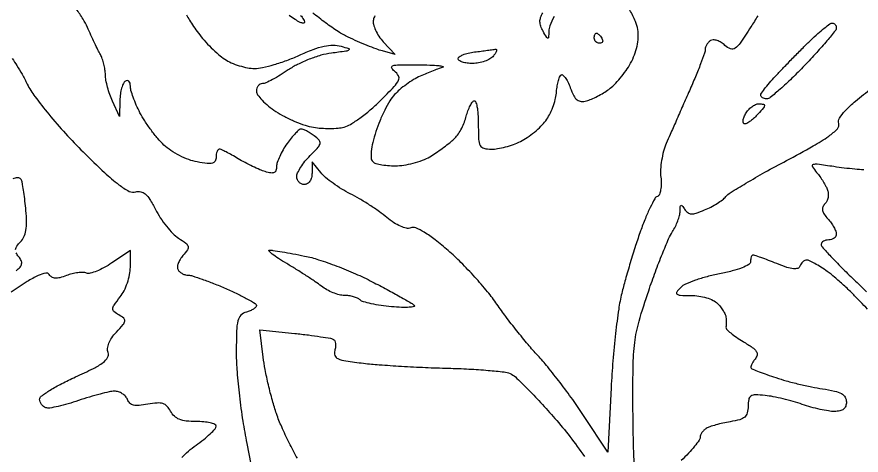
# Model space of a CAD drawing. Extents: x 0 to 102, y 0 to 135.
# Drawn here: x 80.16 to 94.32, y 47.41 to 54.76 of the extents above; entities that cross this region are included whole.
import ezdxf

# ---------------------------------------------------------------- set-up
doc = ezdxf.new("R2010")
doc.units = 0
doc.header["$MEASUREMENT"] = 0

msp = doc.modelspace()

# ---------------------------------------------------------------- linework, layer by layer
for points in [[(92.589268, 54.774601, -0.00617), (92.472442, 54.587083, -0.007143), (92.293297, 54.315898, -0.089189), (92.207388, 54.228356, -0.252951), (92.131962, 54.219154, -0.09061), (92.036822, 54.27812, 0.046965), (91.972564, 54.326133, 0.056104), (91.904072, 54.358023, 0.065573), (91.841726, 54.370189, 0.155054), (91.796331, 54.358795, 0.066889), (91.761929, 54.330566, 0.052242), (91.732817, 54.291926, 0.053446), (91.713026, 54.249279, 0.082111), (91.7064, 54.209205, -0.086641), (91.695665, 54.147719, -0.00495), (91.6285, 53.966869, -0.007442), (91.542794, 53.752528, -0.005388), (91.441208, 53.516247, 0.000243), (91.330604, 53.266116, 0.000226), (91.217574, 53.009848, 0.000225), (91.117311, 52.781973, 0.000766), (91.052296, 52.633409, 0.038279), (91.007309, 52.503957, 0.025042), (90.974683, 52.34927, 0.025192), (90.957982, 52.19439, 0.043344), (90.961817, 52.064783, -0.030769), (90.967926, 51.953214, -0.042622), (90.958725, 51.853493, -0.049442), (90.937263, 51.777719, -0.21042), (90.90461, 51.745339, 0.176584), (90.860146, 51.706657, 0.012888), (90.78409, 51.560384, 0.016742), (90.701789, 51.376203, 0.011845), (90.621341, 51.164442, 0.007034), (90.538541, 50.918954, 0.004508), (90.449005, 50.631769, 0.004529), (90.366382, 50.348863, 0.008451), (90.305436, 50.118076, 0.024953), (90.254349, 49.854421, 0.007412), (90.202474, 49.447092, 0.007416), (90.157702, 48.987051, 0.007941), (90.127769, 48.536251), (90.073186, 47.454603), (89.666014, 48.070951, 0.009929), (89.483629, 48.335459, 0.007352), (89.271973, 48.620793, 0.007436), (89.064055, 48.884422, 0.01656), (88.896371, 49.077242, -0.012185), (88.734375, 49.260263, -0.00683), (88.546038, 49.490089, -0.006812), (88.361988, 49.727615, -0.011024), (88.212749, 49.935098, 0.022292), (88.054181, 50.145389, 0.011757), (87.839958, 50.39253, 0.011675), (87.608357, 50.635701, 0.017639), (87.394652, 50.835242, 0.013509), (87.173488, 51.017348, 0.029251), (86.992194, 51.142271, 0.035644), (86.850008, 51.215142, 0.19459), (86.765302, 51.216664, -0.145175), (86.69439, 51.211117, -0.049975), (86.595391, 51.242843, -0.042424), (86.482357, 51.303832, -0.029988), (86.366553, 51.389972, 0.020229), (86.239539, 51.488356, 0.010981), (86.076146, 51.599335, 0.010924), (85.904689, 51.705126, 0.01697), (85.751953, 51.787981, -0.021661), (85.607904, 51.867881, -0.018414), (85.463062, 51.964141, -0.018811), (85.337634, 52.061689, -0.048661), (85.257531, 52.143487), (85.111362, 52.3251), (85.109481, 52.13475, -0.058314), (85.099797, 52.05853, -0.088213), (85.072667, 51.997589, -0.109094), (85.031394, 51.958466, -0.136164), (84.9807, 51.9444, -0.102131), (84.932276, 51.954395, -0.098621), (84.891077, 51.982806, -0.097187), (84.863474, 52.025242, -0.096029), (84.8538, 52.075145, -0.110535), (84.868352, 52.140168, -0.03038), (84.919057, 52.232741, -0.029138), (84.990926, 52.333391, -0.026768), (85.075951, 52.428042, 0.011126), (85.210401, 52.568612, 0.135606), (85.243914, 52.634371, 0.246464), (85.227977, 52.689475, 0.043676), (85.144382, 52.762597, 0.01772), (85.080933, 52.805627, 0.020357), (85.017407, 52.841982, 0.019929), (84.961615, 52.868195, 0.100178), (84.927991, 52.875, 0.183412), (84.894368, 52.862237, 0.019135), (84.832336, 52.802823, 0.02174), (84.761945, 52.723404, 0.015742), (84.690361, 52.62929, 0.02423), (84.623396, 52.52489, 0.024179), (84.566795, 52.41443, 0.024879), (84.52699, 52.313433, 0.0816), (84.5154, 52.242889, -0.080383), (84.505003, 52.178638, -0.21277), (84.474301, 52.145022, -0.144561), (84.418672, 52.138075, -0.032807), (84.32505, 52.159845, -0.027011), (84.233672, 52.193002, -0.011008), (84.113128, 52.247427, -0.010854), (83.985851, 52.311732, -0.013615), (83.870914, 52.377046, 0.008309), (83.76598, 52.438158, 0.011191), (83.668911, 52.489731, 0.008419), (83.586743, 52.529336, 0.108501), (83.553664, 52.5366, 0.229597), (83.533184, 52.526672, 0.073703), (83.515905, 52.496557, 0.056152), (83.504107, 52.452488, 0.037367), (83.5002, 52.400285, -0.127926), (83.483349, 52.335502, -0.208139), (83.438878, 52.301594, -0.091179), (83.351603, 52.296425, -0.01479), (83.18295, 52.322306, -0.044942), (83.043968, 52.361021, -0.027524), (82.888275, 52.429902, -0.027471), (82.740432, 52.515831, -0.043322), (82.625302, 52.606671, -0.028111), (82.521532, 52.715854, -0.015986), (82.408095, 52.858506, -0.015927), (82.302708, 53.009939, -0.025269), (82.223452, 53.14658, -0.01579), (82.16165, 53.276671, -0.016712), (82.109427, 53.407991, -0.01655), (82.072109, 53.523697, -0.069835), (82.062, 53.595723, 0.064133), (82.05582, 53.643705, 0.135546), (82.037149, 53.675893, 0.191498), (82.009504, 53.687493, 0.1441), (81.9774, 53.6787, 0.149569), (81.944279, 53.640958, 0.036708), (81.915633, 53.562473, 0.034331), (81.894778, 53.463636, 0.028474), (81.885929, 53.356457), (81.879058, 53.0865), (81.762845, 53.3403, -0.023294), (81.718066, 53.4515, -0.018239), (81.679648, 53.575799, -0.018587), (81.652385, 53.694307, -0.042282), (81.642816, 53.785598, 0.033471), (81.635499, 53.869645, 0.022613), (81.616474, 53.963996, 0.022826), (81.589648, 54.053942, 0.041479), (81.558498, 54.123998, -0.010815), (81.518459, 54.200967, -0.003349), (81.461515, 54.318446, -0.003347), (81.399593, 54.450677, -0.003677), (81.341387, 54.579661, 0.034678), (81.267417, 54.719727, 0.017094), (81.155434, 54.887197, 0.016874)], [(83.001088, 54.787575, 0.00734), (83.054221, 54.700147, 0.010958), (83.122011, 54.59728, 0.00776), (83.202374, 54.484739, 0.022806), (83.299798, 54.364568, 0.016133), (83.419375, 54.238531, 0.016328), (83.54171, 54.125299, 0.032805), (83.646524, 54.045861, 0.042627), (83.755561, 53.986612, 0.027818), (83.889816, 53.936549, 0.02796), (84.027227, 53.902135, 0.046881), (84.145627, 53.890757, 0.054578), (84.279597, 53.905139, 0.017551), (84.473506, 53.954877, 0.017273), (84.686981, 54.025793, 0.018518), (84.890066, 54.10982, -0.015575), (85.130182, 54.210826, -0.038188), (85.3136, 54.2657, -0.051924), (85.463878, 54.28239, -0.071583), (85.59824, 54.263993, -0.015005), (85.725073, 54.223504, -0.607218), (85.72828, 54.200804, -0.119939), (85.67793, 54.180635, -0.003085), (85.434739, 54.147332, 0.037004), (85.259243, 54.111044, 0.023155), (85.060297, 54.044192, 0.023113), (84.867607, 53.958905, 0.03579), (84.711091, 53.866258, -0.013136), (84.576678, 53.778245, -0.016337), (84.44711, 53.703921, -0.014689), (84.33585, 53.64897, -0.107759), (84.278203, 53.6364, 0.123421), (84.239605, 53.626725, 0.100775), (84.206728, 53.599476, 0.090841), (84.184638, 53.558717, 0.079034), (84.177, 53.5107, 0.159625), (84.197363, 53.448543, 0.032366), (84.272921, 53.358447, 0.03113), (84.378526, 53.260857, 0.024788), (84.503541, 53.168906, 0.027025), (84.650739, 53.082548, 0.019471), (84.823275, 53.001828, 0.019752), (84.993876, 52.937777, 0.039717), (85.133449, 52.903582, 0.023838), (85.265094, 52.888614, 0.018271), (85.409862, 52.884415, 0.0186), (85.545889, 52.890503, 0.041017), (85.648425, 52.907463, 0.076949), (85.755162, 52.952528, 0.019106), (85.913128, 53.058594, 0.019083), (86.086645, 53.195407, 0.01811), (86.252386, 53.347369, 0.006669), (86.48821, 53.58614, 0.07957), (86.562009, 53.692397, 0.242377), (86.559925, 53.768615, 0.10956), (86.492072, 53.845795, -0.124205), (86.446061, 53.901285, -0.468559), (86.462437, 53.936878, -0.063642), (86.574681, 53.95225, -0.004657), (86.886755, 53.952147, -0.00631), (87.088645, 53.947652, -0.015698), (87.23604, 53.937869, -0.041052), (87.307102, 53.924959, -0.761776), (87.3072, 53.910952, 0.018906), (87.241602, 53.889676, 0.005559), (87.14265, 53.852141, 0.005574), (87.032193, 53.807404, 0.005962), (86.925231, 53.761182, 0.03103), (86.814706, 53.70338, 0.01963), (86.693245, 53.623253, 0.019703), (86.579676, 53.534781, 0.034026), (86.493674, 53.451515, 0.048332), (86.416519, 53.347224, 0.018507), (86.329372, 53.188964, 0.018123), (86.24682, 53.009009, 0.021233), (86.182183, 52.8327, 0.016568), (86.129697, 52.647249, 0.034078), (86.103508, 52.498733, 0.043252), (86.101297, 52.387969, 0.181275), (86.128306, 52.328314, 0.128753), (86.180565, 52.297631, 0.02799), (86.2835, 52.274738, 0.027423), (86.409166, 52.261108, 0.02327), (86.542701, 52.260217, 0.035673), (86.687616, 52.276394, 0.024948), (86.847622, 52.31426, 0.025273), (86.998078, 52.366265, 0.046898), (87.112735, 52.425529, 0.00934), (87.213722, 52.493068, 0.007193), (87.321424, 52.57037, 0.007281), (87.420022, 52.645556, 0.017189), (87.490686, 52.705126, 0.054579), (87.54903, 52.770721, 0.028157), (87.607594, 52.863801, 0.027613), (87.65766, 52.967421, 0.037318), (87.690408, 53.066149, -0.023406), (87.718345, 53.158927, -0.026622), (87.753847, 53.24468, -0.027226), (87.791358, 53.313313, -0.116167), (87.824172, 53.346092, -0.469371), (87.853234, 53.336329, -0.043602), (87.877302, 53.253205, -0.032097), (87.894058, 53.125553, -0.016589), (87.8994, 52.964593, 0.009936), (87.904644, 52.700723, 0.109134), (87.931415, 52.598921, 0.220079), (87.992491, 52.551227, 0.057498), (88.119264, 52.5366, 0.044181), (88.222479, 52.545738, 0.02099), (88.352853, 52.574699, 0.020618), (88.487553, 52.616631, 0.027452), (88.605714, 52.666298, 0.034961), (88.719371, 52.731781, 0.023027), (88.840571, 52.821763, 0.023188), (88.95092, 52.920725, 0.040829), (89.030872, 53.013411, 0.039773), (89.093033, 53.114651, 0.026265), (89.148567, 53.239465, 0.026443), (89.189992, 53.367361, 0.045496), (89.20886, 53.477651, -0.019066), (89.220414, 53.576263, -0.022411), (89.239062, 53.668461, -0.022051), (89.261453, 53.74391, -0.113691), (89.28441, 53.78061, -0.376569), (89.313315, 53.782494, -0.069693), (89.353902, 53.741174, -0.045266), (89.399167, 53.666817, -0.023861), (89.442156, 53.567537, 0.027052), (89.501389, 53.433102, 0.106405), (89.558077, 53.36316, 0.157224), (89.625613, 53.337293, 0.083238), (89.715635, 53.347438, 0.033875), (89.795862, 53.376363, 0.0154), (89.896622, 53.424361, 0.015168), (90.000153, 53.481686, 0.020128), (90.090418, 53.540345, 0.044034), (90.1797, 53.61624, 0.020951), (90.28108, 53.728083, 0.020582), (90.377968, 53.854662, 0.02744), (90.454532, 53.977523, 0.0347), (90.520267, 54.11971, 0.038375), (90.563135, 54.264971, 0.040453), (90.581679, 54.407489, 0.049621), (90.574888, 54.5415, 0.065709), (90.535838, 54.676784, 0.019595), (90.441885, 54.870571, 0.019286)], [(86.163872, 54.774542, 0.083896), (86.138379, 54.707503, 0.111824), (86.140379, 54.632704, 0.043707), (86.174726, 54.534614, 0.040477), (86.232015, 54.431002, 0.039904), (86.305493, 54.337444), (86.5035, 54.122983), (86.292, 54.183623, -0.019252), (86.186128, 54.21844, -0.006629), (86.035779, 54.276664, -0.006576), (85.871528, 54.345313, -0.007574), (85.716757, 54.415207, -0.034402), (85.54781, 54.50929, -0.015004), (85.336839, 54.655768, -0.014766), (85.121183, 54.825371, -0.019075)], [(89.170024, 54.760297, 0.016435), (89.099519, 54.604388, 0.094227), (89.081227, 54.515943, -0.005851), (89.07828, 54.409712, -0.406457), (89.066468, 54.398502, -0.259939), (89.048905, 54.408593, -0.003674), (88.984793, 54.517186, -0.048113), (88.946981, 54.599671, -0.080322), (88.933838, 54.674718, -0.084438), (88.945229, 54.747427, -0.058659), (88.980798, 54.822772, 0.097179)], [(84.916998, 54.781181, -0.048351), (84.967978, 54.713439, -0.115838), (84.982208, 54.670186, -0.439994), (84.965176, 54.6516, -0.113807), (84.912548, 54.663736, -0.021309), (84.824934, 54.711133, -0.02182), (84.725355, 54.776679, -0.018437)], [(80.081424, 54.056798, -0.010154), (80.158387, 53.938792, -0.012549), (80.244629, 53.792444, -0.009598), (80.331779, 53.628351, 0.042279), (80.46183, 53.417904, 0.012821), (80.693159, 53.122094, 0.012605), (80.973557, 52.798844, 0.012541), (81.270349, 52.489578, 0.007047), (81.628705, 52.144309, 0.025697), (81.869902, 51.940605, 0.038876), (82.042243, 51.829597, 0.203191), (82.152196, 51.819276, -0.129902), (82.236435, 51.823405, -0.129588), (82.311803, 51.785393, -0.074059), (82.388581, 51.693884, -0.019626), (82.482105, 51.527074, 0.028413), (82.56446, 51.386051, 0.023105), (82.667787, 51.244801, 0.023692), (82.775433, 51.123333, 0.054613), (82.869492, 51.045836, -0.017427), (82.9945, 50.957553, -0.168809), (83.029902, 50.904286, -0.218981), (83.019703, 50.847923, -0.031356), (82.944716, 50.75383, 0.046408), (82.896074, 50.688881, 0.055705), (82.863657, 50.619803, 0.065181), (82.851112, 50.557044, 0.156431), (82.862405, 50.511531, 0.080606), (82.892253, 50.477115, 0.05343), (82.935831, 50.448017, 0.052444), (82.985696, 50.428263, 0.068203), (83.034317, 50.4216, -0.077192), (83.105439, 50.410554, -0.007918), (83.267221, 50.356224, -0.009726), (83.458799, 50.284271, -0.007619), (83.663824, 50.199042, -0.00977), (83.860505, 50.109138, -0.015127), (84.026254, 50.023155, -0.009385), (84.15817, 49.946296, -0.261869), (84.177, 49.912809, -0.200759), (84.165484, 49.885283, -0.052678), (84.127297, 49.854841, -0.044936), (84.07258, 49.826496, -0.033105), (84.0078, 49.804887, 0.137087), (83.917628, 49.752265, 0.133562), (83.866692, 49.660021, 0.053112), (83.843638, 49.487493, 0.006679), (83.8386, 49.11036, 0.019988), (83.850996, 48.800394, 0.009226), (83.890651, 48.398682, 0.009121), (83.947921, 47.977318, 0.012508), (84.015794, 47.600789, -0.01179), (84.100462, 47.134917, -0.019136)], [(90.537452, 46.94867, -0.011724), (90.508336, 47.453554, -0.006521), (90.495319, 48.069877, -0.004512), (90.496092, 48.883538, -0.028701), (90.5239, 49.295739, -0.038807), (90.596433, 49.649341, -0.012374), (90.75769, 50.162196, -0.006181), (90.871413, 50.481905, -0.007215), (90.987513, 50.782538, -0.006469), (91.09249, 51.033689, -0.042824), (91.156956, 51.153269, 0.030695), (91.205455, 51.238236, 0.025443), (91.246638, 51.333924, 0.026186), (91.275368, 51.425763, 0.060637), (91.284695, 51.497273, -0.013777), (91.287547, 51.576166, -0.286133), (91.300734, 51.594596, -0.345526), (91.320582, 51.589039, -0.017018), (91.361482, 51.52905, 0.089599), (91.412666, 51.47334, 0.154453), (91.471444, 51.452382, 0.089594), (91.554566, 51.464323, 0.017828), (91.695781, 51.517002, 0.022188), (91.801965, 51.566611, 0.020093), (91.907001, 51.626977, 0.020567), (91.996619, 51.688673, 0.058571), (92.051394, 51.740846, -0.08099), (92.127265, 51.806914, -0.004738), (92.390094, 51.966376, -0.007074), (92.708907, 52.149644, -0.005143), (93.068477, 52.344812, 0.00627), (93.519852, 52.59113, 0.026511), (93.78, 52.75608, 0.043785), (93.924026, 52.87878, 0.278105), (93.945502, 52.968414, -0.223828), (93.957069, 53.054826, -0.044952), (94.055257, 53.18048, -0.031232), (94.228044, 53.343134, -0.010685), (94.497539, 53.557254, 0.01099)], [(94.369631, 52.18856, -0.006861), (94.21501, 52.201026, -0.006965), (94.038771, 52.220152, -0.007033), (93.8637, 52.244127, 0.003796), (93.58658, 52.283906, 0.115296), (93.517214, 52.277324, 0.487987), (93.505265, 52.243398, 0.032515), (93.575891, 52.147413, -0.020824), (93.631211, 52.075798, -0.016061), (93.68563, 51.993448, -0.016332), (93.731547, 51.913099, -0.036929), (93.75963, 51.848959, -0.073066), (93.771275, 51.789368, -0.059353), (93.766625, 51.724387, -0.060842), (93.747201, 51.664071, -0.088308), (93.715268, 51.618308, 0.10215), (93.680904, 51.566063, 0.143906), (93.675792, 51.510874, 0.101243), (93.702264, 51.44743, 0.034633), (93.764179, 51.368688, -0.028358), (93.818456, 51.301411, -0.02899), (93.86434, 51.228904, -0.030285), (93.896508, 51.16157, -0.096581), (93.906, 51.112889, -0.127224), (93.896227, 51.0751, -0.100757), (93.868723, 51.042907, -0.089584), (93.827581, 51.021265, -0.07654), (93.7791, 51.0138, 0.054804), (93.730555, 51.008463, 0.074444), (93.689477, 50.992643, 0.093987), (93.661917, 50.969257, 0.171586), (93.6522, 50.941777, 0.184143), (93.669369, 50.896738, 0.00501), (93.813733, 50.738134, 0.009748), (93.991366, 50.554189, 0.006453), (94.2021, 50.349663, -0.007581), (94.412813, 50.14423, -0.011255)], [(80.136077, 50.855106, -0.126364), (80.158433, 50.912512, -0.040681), (80.218042, 50.982699, 0.090313), (80.275238, 51.065365, 0.063042), (80.308738, 51.173969, 0.046707), (80.320206, 51.317118, 0.020507), (80.309853, 51.507203, 0.005024), (80.29305, 51.665925, 0.005865), (80.273816, 51.816271, 0.005232), (80.254747, 51.942922, 0.035117), (80.240248, 52.004815, 0.163401), (80.210976, 52.045451, 0.17664), (80.164113, 52.058568, 0.082694), (80.089984, 52.04029, 0.018505)], [(82.925356, 47.362822, -0.030777), (83.034619, 47.470468, -0.025174), (83.163606, 47.571837, 0.014581), (83.292541, 47.668819, 0.020445), (83.401326, 47.76326, 0.017288), (83.48341, 47.846169, 0.188648), (83.5002, 47.889087, 0.303282), (83.479705, 47.919767, 0.040349), (83.401669, 47.94496, 0.035679), (83.29333, 47.962477, 0.022246), (83.164777, 47.9682, -0.026657), (82.998754, 47.977058, -0.069164), (82.882786, 48.006017, -0.092615), (82.79975, 48.058951, -0.081976), (82.737207, 48.140376, 0.064851), (82.676278, 48.225556, 0.131287), (82.606909, 48.268978, 0.096269), (82.510258, 48.279286, 0.024942), (82.354424, 48.258029, -0.022671), (82.20782, 48.237352, -0.082305), (82.114246, 48.243863, -0.133697), (82.052899, 48.277338, -0.110206), (82.011542, 48.339652, 0.093287), (81.979454, 48.391704, 0.066793), (81.92698, 48.435807, 0.064903), (81.86297, 48.465623, 0.076723), (81.797035, 48.4758, 0.052137), (81.707366, 48.466424, 0.010771), (81.552589, 48.430201, 0.011214), (81.37387, 48.379994, 0.010356), (81.192736, 48.320569, -0.013464), (81.015733, 48.263715, -0.017119), (80.849484, 48.22133, -0.0152), (80.710021, 48.195232, -0.119936), (80.64495, 48.200719, -0.082027), (80.604531, 48.222099, -0.068721), (80.570264, 48.256509, -0.06996), (80.547124, 48.298229, -0.091938), (80.5392, 48.340957, -0.241746), (80.566779, 48.394665, -0.016006), (80.715669, 48.494357, -0.020296), (80.909755, 48.604818, -0.013573), (81.139946, 48.715923, 0.009429), (81.442893, 48.859061, 0.04532), (81.605333, 48.95884, 0.099135), (81.680546, 49.042587, 0.22902), (81.687455, 49.124767, -0.122501), (81.67872, 49.195644, -0.065956), (81.700879, 49.281391, -0.054661), (81.751104, 49.374692, -0.037806), (81.826426, 49.468101, 0.011735), (81.940378, 49.59525, 0.140948), (81.967376, 49.654555, 0.261938), (81.949564, 49.701137, 0.045784), (81.86915, 49.756354, -0.043355), (81.786818, 49.812302, -0.244486), (81.766415, 49.859539, -0.137833), (81.788654, 49.921269, -0.011697), (81.890833, 50.057614, 0.051718), (81.956412, 50.161482, 0.032472), (82.01172, 50.294176, 0.032409), (82.049542, 50.43344, 0.050141), (82.062, 50.557359), (82.062, 50.839501), (81.749839, 50.627662, -0.024054), (81.622144, 50.5497, -0.03013), (81.4966, 50.490628, -0.031055), (81.388659, 50.455162, -0.156708), (81.326104, 50.458639, 0.092488), (81.267917, 50.469345, 0.030937), (81.181242, 50.463759, 0.029563), (81.083927, 50.445516, 0.029734), (80.989634, 50.415948, -0.026797), (80.880144, 50.380907, -0.07848), (80.801535, 50.373057, -0.120328), (80.744323, 50.390544, -0.120857), (80.701719, 50.432411, 0.316306), (80.641455, 50.458212, 0.055127), (80.517232, 50.417277, 0.033055), (80.331848, 50.317311, 0.009611), (80.060199, 50.139394, -0.011536)], [(80.147744, 50.496275, 0.040296), (80.212929, 50.560437, 0.136997), (80.238109, 50.613857, 0.157702), (80.230226, 50.667967, 0.058875), (80.187961, 50.733171, -0.05967), (80.145583, 50.798776, -0.144569)], [(94.428156, 49.855923, -0.011881), (94.311087, 49.97745, 0.012826), (94.180172, 50.112837, 0.009226), (94.027465, 50.257423, 0.009326), (93.876972, 50.389679, 0.019823), (93.754768, 50.48505, 0.013329), (93.647402, 50.557937, 0.016665), (93.543884, 50.619485, 0.014961), (93.454938, 50.665021, 0.111267), (93.408876, 50.6754, 0.11034), (93.375424, 50.667927, 0.070051), (93.341878, 50.645975, 0.065041), (93.313326, 50.613523, 0.067582), (93.294509, 50.575228, -0.23296), (93.257418, 50.537697, -0.110882), (93.188228, 50.529868, -0.054053), (93.076981, 50.5543, -0.014107), (92.905047, 50.617528, 0.003658), (92.765673, 50.672116, 0.005288), (92.641649, 50.718149, 0.002849), (92.536348, 50.755295, 0.083552), (92.508388, 50.76, 0.235676), (92.49283, 50.752235, 0.071146), (92.479723, 50.728409, 0.054371), (92.470763, 50.693645, 0.035919), (92.4678, 50.652456, -0.268379), (92.438797, 50.602315, -0.036129), (92.324778, 50.54727, -0.031354), (92.159617, 50.493479, -0.016093), (91.947066, 50.445951, 0.017991), (91.73804, 50.398379, 0.020062), (91.540554, 50.337316, 0.019835), (91.377653, 50.272315, 0.091774), (91.294438, 50.215095, 0.034394), (91.228209, 50.139069, 0.41584), (91.233112, 50.10435, 0.154172), (91.285529, 50.086021, 0.007614), (91.470729, 50.0832, -0.038334), (91.598472, 50.073392, -0.034877), (91.727437, 50.044148, -0.036676), (91.83916, 50.001324, -0.086728), (91.911857, 49.950257, -0.030051), (91.963475, 49.892032, -0.028564), (92.008691, 49.827077, -0.029777), (92.041888, 49.76506, -0.083139), (92.054818, 49.717607, -0.014712), (92.057864, 49.674611, -0.011525), (92.058718, 49.62785, -0.011691), (92.057489, 49.584276, -0.027815), (92.054024, 49.552066, 0.241048), (92.065208, 49.517183, 0.022138), (92.134275, 49.453715, 0.024726), (92.228558, 49.38212, 0.016747), (92.342403, 49.309703, -0.016623), (92.495255, 49.212529, -0.094308), (92.563, 49.144486, -0.201664), (92.575413, 49.082344, -0.123596), (92.542643, 49.013943, 0.027642), (92.507145, 48.966012, 0.042419), (92.482511, 48.920639, 0.051217), (92.470626, 48.883572, 0.262859), (92.476894, 48.863743, 0.092732), (92.503316, 48.846971, 0.003539), (92.612176, 48.804297, 0.006244), (92.74253, 48.756119, 0.004348), (92.8908, 48.704861, 0.013924), (93.065626, 48.651489, 0.008142), (93.277713, 48.596844, 0.008138), (93.491906, 48.549034, 0.013671), (93.67335, 48.516768, -0.01651), (93.877654, 48.479239, -0.071567), (93.99282, 48.436208, -0.134907), (94.053057, 48.377955, -0.134285), (94.0752, 48.296994, -0.085001), (94.062888, 48.225096, -0.140974), (94.027431, 48.175355, -0.118235), (93.965713, 48.146598, -0.050204), (93.874336, 48.1374, -0.04016), (93.774109, 48.145463, -0.014337), (93.633055, 48.172478, -0.014119), (93.47933, 48.211099, -0.016204), (93.335017, 48.256814, 0.015661), (93.184595, 48.304645, 0.010898), (93.012108, 48.349562, 0.011004), (92.84455, 48.385442, 0.02225), (92.711031, 48.404864, 0.01958), (92.546684, 48.414869, 0.147728), (92.472566, 48.394221, 0.209551), (92.435939, 48.339831, 0.044911), (92.4255, 48.223847, -0.062125), (92.411702, 48.113225, -0.153535), (92.369245, 48.044421, -0.112468), (92.285112, 47.999627, -0.025697), (92.126527, 47.965185, 0.013638), (92.004522, 47.941753, 0.014038), (91.885157, 47.911896, 0.01389), (91.78333, 47.880291, 0.05627), (91.724677, 47.852596, 0.054098), (91.685324, 47.821949, 0.049125), (91.65202, 47.782638, 0.052309), (91.629276, 47.741022, 0.099237), (91.6218, 47.703726, -0.157273), (91.606147, 47.655192, -0.014608), (91.528608, 47.553868, -0.017669), (91.426063, 47.436417, -0.012961), (91.30455, 47.313337)], [(84.86426, 47.351516, -0.011809), (84.725495, 47.613247, -0.011855), (84.601082, 47.877394, -0.021279), (84.513551, 48.100475, -0.015208), (84.444579, 48.322692, -0.009881), (84.377844, 48.583208, -0.009937), (84.322735, 48.840325, -0.01857), (84.29006, 49.050636), (84.236404, 49.507166), (84.820052, 49.44637, -0.005041), (85.048508, 49.420242, -0.007068), (85.251903, 49.391975, -0.004456), (85.421621, 49.364388, -0.089709), (85.470591, 49.346568, -0.168868), (85.492749, 49.320699, -0.0682), (85.503834, 49.274911, -0.056986), (85.503118, 49.217741, -0.045271), (85.489825, 49.157404, 0.172063), (85.492496, 49.077599, 0.19868), (85.544968, 49.023105, 0.066276), (85.676716, 48.985264, 0.008244), (85.972833, 48.946297, 0.010081), (86.237504, 48.921293, 0.003803), (86.608555, 48.896609, 0.003765), (87.012816, 48.875855, 0.004578), (87.3918, 48.862735, -0.006473), (87.743183, 48.849236, -0.008447), (88.064144, 48.8273, -0.006532), (88.331149, 48.800997, -0.074419), (88.43323, 48.77386, -0.087284), (88.52143, 48.715757, -0.007371), (88.717331, 48.525272, -0.009609), (88.944763, 48.288583, -0.007284), (89.185348, 48.020649, -0.015147), (89.434542, 47.716749, -0.012683), (89.680612, 47.380076, -0.012968)]]:
    msp.add_lwpolyline(points, format="xyb")
for points in [[(93.837932, 54.6516, -0.11436), (93.863897, 54.645583, -0.100354), (93.886005, 54.628583, -0.093723), (93.900841, 54.603166, -0.085572), (93.906, 54.573245, -0.171427), (93.88853, 54.523787, -0.00528), (93.748939, 54.35454, -0.009808), (93.576211, 54.157539, -0.006566), (93.371323, 53.938745, -0.00869), (93.159215, 53.72566, -0.012659), (92.964384, 53.545968, -0.008182), (92.79719, 53.404191, -0.173448), (92.736823, 53.3826, -0.057325), (92.698642, 53.386992, -0.076615), (92.666323, 53.399975, -0.095585), (92.644662, 53.419185, -0.165153), (92.637, 53.441749, -0.158479), (92.648584, 53.477378, -0.009432), (92.717767, 53.568848, -0.013432), (92.806617, 53.675786, -0.009456), (92.91195, 53.791365, -0.003109), (93.038285, 53.92318, -0.001798), (93.191756, 54.080193, -0.001797), (93.346862, 54.236613, -0.003018), (93.478382, 54.366717, -0.010847), (93.594995, 54.475845, -0.01513), (93.704237, 54.567916, -0.011471), (93.797882, 54.638679, -0.157321)], [(89.882507, 54.4824, -0.151918), (89.900335, 54.476855, -0.038439), (89.924214, 54.457549, -0.035638), (89.949343, 54.430183, -0.029505), (89.9721, 54.3978, -0.082592), (89.985341, 54.365474, -0.161196), (89.982709, 54.338051, -0.182303), (89.964821, 54.319823, -0.108972), (89.934793, 54.3132, -0.093332), (89.900593, 54.31964, -0.09642), (89.871518, 54.338051, -0.099167), (89.852058, 54.36552, -0.105053), (89.8452, 54.3978, -0.042167), (89.847936, 54.430189, -0.061769), (89.856159, 54.457549, -0.081139), (89.868241, 54.476101, -0.210953)], [(88.184709, 54.215061, -0.290186), (88.202234, 54.207991, -0.227194), (88.205899, 54.187346, -0.078154), (88.18874, 54.149643, -0.027415), (88.1532, 54.1017, -0.089397), (88.095382, 54.053025, -0.043142), (88.007309, 54.012077, -0.040938), (87.905371, 53.984178, -0.046361), (87.804441, 53.9748, -0.030867), (87.711179, 53.980563, -0.04785), (87.632511, 53.998077, -0.061086), (87.577883, 54.023575, -0.258559), (87.561, 54.05404, -0.253382), (87.578774, 54.086861, -0.046809), (87.641767, 54.120026, -0.040169), (87.730621, 54.148564, -0.026757), (87.83595, 54.167401, 0.001428), (87.94663, 54.181457, 0.001659), (88.051815, 54.195476, 0.001473), (88.140759, 54.207898, 0.009928)], [(92.610788, 53.298, -0.042941), (92.681597, 53.291908, -0.391878), (92.698783, 53.269403, -0.151939), (92.681748, 53.228701, -0.009405), (92.5947, 53.1288, -0.022251), (92.530614, 53.064026, -0.026744), (92.464682, 53.009302, -0.027023), (92.405402, 52.970017, -0.133593), (92.367112, 52.9596, -0.305223), (92.346357, 52.973571, -0.12074), (92.341121, 53.009302, -0.066442), (92.353754, 53.063874, -0.032816), (92.3832, 53.1288, -0.057206), (92.428015, 53.193513, -0.052932), (92.487407, 53.248297, -0.056669), (92.55169, 53.285624, -0.103584)], [(84.39554, 50.8438, -0.040533), (84.454459, 50.839533, -0.003343), (84.606467, 50.815003, -0.004457), (84.787592, 50.782867, -0.00342), (84.984902, 50.744643, -0.028523), (85.220607, 50.683145, -0.012694), (85.523636, 50.576755, -0.012518), (85.839528, 50.447622, -0.016544), (86.119962, 50.313475, -0.003315), (86.369094, 50.181901, -0.004618), (86.590183, 50.060613, -0.002872), (86.774328, 49.955974, -0.05839), (86.82573, 49.917772, -0.595093), (86.819945, 49.895903, -0.043801), (86.742127, 49.884058, -0.026137), (86.612787, 49.882604, -0.012108), (86.44503, 49.893563, -0.013731), (86.267168, 49.914453, -0.017357), (86.104223, 49.943949, -0.015541), (85.971275, 49.977171, -0.118739), (85.91553, 50.008523, 0.083875), (85.871857, 50.03722, 0.034478), (85.804962, 50.061264, 0.032892), (85.728013, 50.077694, 0.036166), (85.651989, 50.0832, -0.064662), (85.567374, 50.094189, -0.031107), (85.463358, 50.128714, -0.030209), (85.357749, 50.17883, -0.037873), (85.267059, 50.238142, 0.014131), (85.163648, 50.313009, 0.005108), (85.012736, 50.413652, 0.005061), (84.845145, 50.520558, 0.005999), (84.6846, 50.618042, -0.010029), (84.544684, 50.704551, -0.022312), (84.44265, 50.777153, -0.039807), (84.388316, 50.827027, -0.651837)]]:
    msp.add_lwpolyline(points, format="xyb", close=True)

doc.saveas('drawing.dxf')
